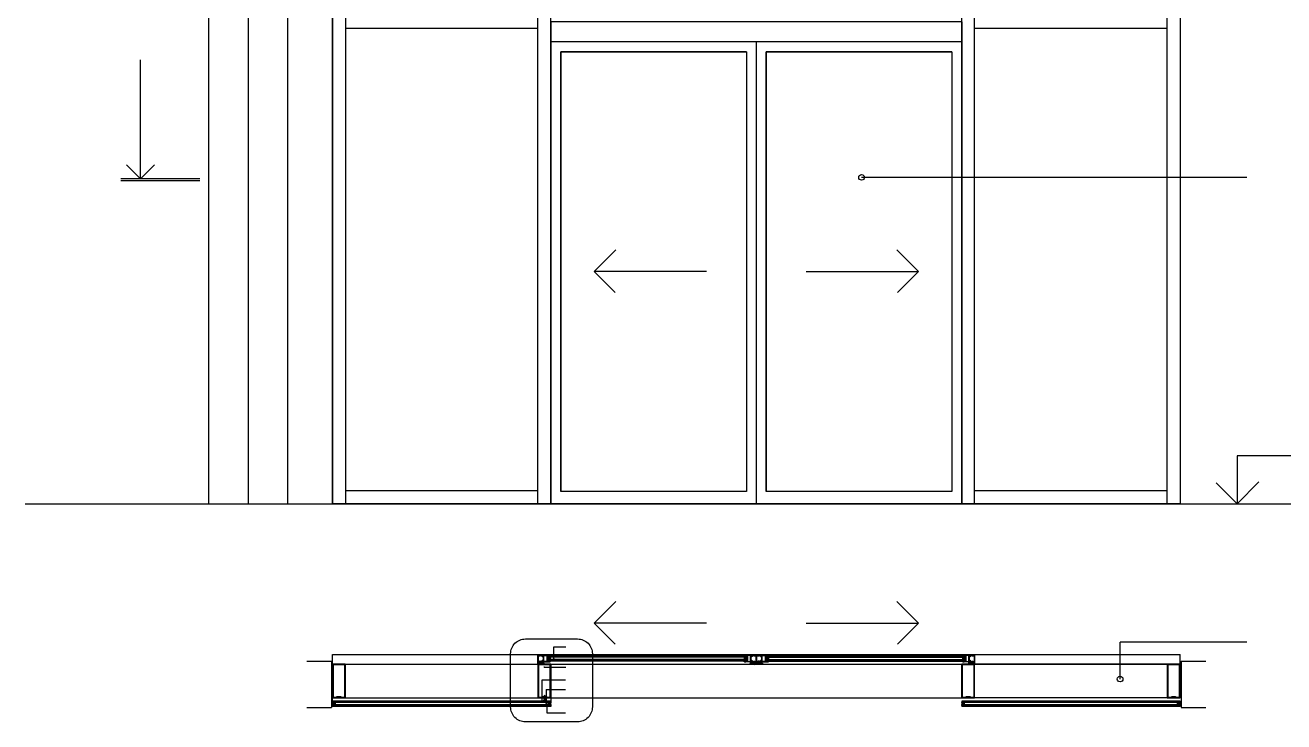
# Model space of a CAD drawing. Header units: metres. Extents: x 28.6 to 43.7, y -25.5 to -16.5.
# Drawn here: x 28.6 to 34.95, y -25.52 to -22 of the extents above; entities that cross this region are included whole.
import ezdxf

# ---------------------------------------------------------------- set-up
doc = ezdxf.new("R2010")
doc.units = ezdxf.units.M
for name, color, linetype in [('0-COTAS REF', 7, 'Continuous'), ('0-TEXTO', 7, 'Continuous'), ('0-TEXTO DETALLE', 7, 'Continuous')]:
    doc.layers.add(name, color=color, linetype=linetype)

msp = doc.modelspace()

# ---------------------------------------------------------------- linework, layer by layer
at = {"color": 11}
for p, q in [((30.1482, -18.9106), (30.1482, -24.4206)), ((31.2507, -21.9881), (31.2507, -24.4206)), ((33.3257, -21.9881), (33.3257, -24.4206)), ((31.2359, -25.1896), (31.2354, -25.1901)), ((31.2354, -25.1901), (31.2354, -25.1921)), ((31.2359, -25.1926), (31.2354, -25.1921)), ((31.2359, -25.1926), (31.2354, -25.1931)), ((31.2354, -25.1931), (31.2354, -25.1951)), ((31.2359, -25.1956), (31.2354, -25.1951)), ((31.2359, -25.1956), (31.2354, -25.1951)), ((31.2359, -25.2076), (31.2354, -25.2081)), ((31.2359, -25.2076), (31.2354, -25.2081)), ((31.2354, -25.2081), (31.2354, -25.2111)), ((31.2359, -25.2116), (31.2354, -25.2111)), ((31.2359, -25.2116), (31.2354, -25.2121)), ((31.2354, -25.2121), (31.2354, -25.2151)), ((31.2359, -25.2156), (31.2354, -25.2151)), ((32.2379, -25.1896), (31.2359, -25.1896)), ((32.2379, -25.1926), (31.2359, -25.1926)), ((32.2379, -25.1956), (31.2359, -25.1956)), ((32.2379, -25.2076), (31.2359, -25.2076)), ((32.2379, -25.2116), (31.2359, -25.2116)), ((32.2379, -25.2156), (31.2359, -25.2156)), ((32.2379, -25.1896), (32.2384, -25.1901)), ((32.2379, -25.1926), (32.2384, -25.1921)), ((32.2379, -25.1926), (32.2384, -25.1931)), ((32.2379, -25.1956), (32.2384, -25.1951)), ((32.2379, -25.1956), (32.2384, -25.1951)), ((32.2379, -25.2076), (32.2384, -25.2081)), ((32.2379, -25.2076), (32.2384, -25.2081)), ((32.2379, -25.2116), (32.2384, -25.2111)), ((32.2379, -25.2116), (32.2384, -25.2121)), ((32.2379, -25.2156), (32.2384, -25.2151)), ((32.2384, -25.1901), (32.2384, -25.1921)), ((32.2384, -25.1931), (32.2384, -25.1951)), ((32.2384, -25.2081), (32.2384, -25.2111)), ((32.2384, -25.2121), (32.2384, -25.2151)), ((32.3384, -25.1896), (32.3379, -25.1901)), ((32.3379, -25.1901), (32.3379, -25.1921)), ((32.3384, -25.1926), (32.3379, -25.1921)), ((32.3384, -25.1926), (32.3379, -25.1931)), ((32.3379, -25.1931), (32.3379, -25.1951)), ((32.3384, -25.1956), (32.3379, -25.1951)), ((32.3384, -25.1956), (32.3379, -25.1951)), ((32.3384, -25.2076), (32.3379, -25.2081)), ((32.3384, -25.2076), (32.3379, -25.2081)), ((32.3379, -25.2081), (32.3379, -25.2111)), ((32.3384, -25.2116), (32.3379, -25.2111)), ((32.3384, -25.2116), (32.3379, -25.2121)), ((32.3379, -25.2121), (32.3379, -25.2151)), ((32.3384, -25.2156), (32.3379, -25.2151)), ((32.3384, -25.1896), (33.3404, -25.1896)), ((32.3384, -25.1926), (33.3404, -25.1926)), ((32.3384, -25.1956), (33.3404, -25.1956)), ((32.3384, -25.2076), (33.3404, -25.2076)), ((32.3384, -25.2116), (33.3404, -25.2116)), ((32.3384, -25.2156), (33.3404, -25.2156)), ((33.3404, -25.1896), (33.3409, -25.1901)), ((33.3404, -25.1926), (33.3409, -25.1921)), ((33.3404, -25.1926), (33.3409, -25.1931)), ((33.3404, -25.1956), (33.3409, -25.1951)), ((33.3404, -25.1956), (33.3409, -25.1951)), ((33.3404, -25.2076), (33.3409, -25.2081)), ((33.3404, -25.2076), (33.3409, -25.2081)), ((33.3404, -25.2116), (33.3409, -25.2111)), ((33.3404, -25.2116), (33.3409, -25.2121)), ((33.3404, -25.2156), (33.3409, -25.2151)), ((33.3409, -25.1901), (33.3409, -25.1921)), ((33.3409, -25.1931), (33.3409, -25.1951)), ((33.3409, -25.2081), (33.3409, -25.2111)), ((33.3409, -25.2121), (33.3409, -25.2151)), ((30.1488, -25.4185), (30.1483, -25.419)), ((30.1483, -25.419), (30.1483, -25.421)), ((30.1488, -25.4215), (30.1483, -25.421)), ((30.1488, -25.4215), (30.1483, -25.422)), ((30.1483, -25.422), (30.1483, -25.424)), ((31.2502, -25.4185), (30.1488, -25.4185)), ((31.2502, -25.4215), (30.1488, -25.4215)), ((31.2502, -25.4185), (31.2507, -25.419)), ((31.2502, -25.4215), (31.2507, -25.421)), ((31.2502, -25.4215), (31.2507, -25.422)), ((31.2507, -25.419), (31.2507, -25.421)), ((31.2507, -25.422), (31.2507, -25.424)), ((33.3263, -25.4185), (33.3258, -25.419)), ((33.3258, -25.419), (33.3258, -25.421)), ((33.3263, -25.4215), (33.3258, -25.421)), ((33.3263, -25.4215), (33.3258, -25.422)), ((33.3258, -25.422), (33.3258, -25.424)), ((34.4277, -25.4185), (33.3263, -25.4185)), ((34.4277, -25.4215), (33.3263, -25.4215)), ((34.4277, -25.4185), (34.4282, -25.419)), ((34.4277, -25.4215), (34.4282, -25.421)), ((34.4277, -25.4215), (34.4282, -25.422)), ((34.4282, -25.419), (34.4282, -25.421)), ((34.4282, -25.422), (34.4282, -25.424)), ((30.1488, -25.4245), (30.1483, -25.424)), ((30.1488, -25.4245), (30.1483, -25.424)), ((30.1488, -25.4365), (30.1483, -25.437)), ((30.1488, -25.4365), (30.1483, -25.437)), ((30.1483, -25.437), (30.1483, -25.44)), ((30.1488, -25.4405), (30.1483, -25.44)), ((30.1488, -25.4405), (30.1483, -25.441)), ((30.1483, -25.441), (30.1483, -25.444)), ((30.1488, -25.4445), (30.1483, -25.444)), ((31.2502, -25.4245), (30.1488, -25.4245)), ((31.2502, -25.4365), (30.1488, -25.4365)), ((31.2502, -25.4405), (30.1488, -25.4405)), ((31.2502, -25.4445), (30.1488, -25.4445)), ((31.2502, -25.4245), (31.2507, -25.424)), ((31.2502, -25.4245), (31.2507, -25.424)), ((31.2502, -25.4245), (31.2507, -25.424)), ((31.2502, -25.4365), (31.2507, -25.437)), ((31.2502, -25.4405), (31.2507, -25.44)), ((31.2502, -25.4405), (31.2507, -25.441)), ((31.2502, -25.4445), (31.2507, -25.444)), ((31.2507, -25.437), (31.2507, -25.44)), ((31.2507, -25.441), (31.2507, -25.444)), ((33.3263, -25.4245), (33.3258, -25.424)), ((33.3263, -25.4365), (33.3258, -25.437)), ((33.3263, -25.4365), (33.3258, -25.437)), ((33.3258, -25.437), (33.3258, -25.44)), ((33.3263, -25.4405), (33.3258, -25.44)), ((33.3263, -25.4405), (33.3258, -25.441)), ((33.3258, -25.441), (33.3258, -25.444)), ((33.3263, -25.4445), (33.3258, -25.444)), ((34.4279, -25.4245), (33.3263, -25.4245)), ((34.4277, -25.4365), (33.3263, -25.4365)), ((34.4277, -25.4405), (33.3263, -25.4405)), ((34.4277, -25.4445), (33.3263, -25.4445)), ((34.4277, -25.4365), (34.4282, -25.437)), ((34.4277, -25.4405), (34.4282, -25.44)), ((34.4277, -25.4405), (34.4282, -25.441)), ((34.4277, -25.4445), (34.4282, -25.444)), ((34.4282, -25.437), (34.4282, -25.44)), ((34.4282, -25.441), (34.4282, -25.444))]:
    msp.add_line(p, q, dxfattribs=at)
at = {"color": 8}
for p, q in [((30.2132, -18.9106), (30.2132, -24.4206)), ((31.1857, -24.4206), (31.1857, -18.9106)), ((31.2507, -24.4206), (31.2507, -18.9106)), ((33.3257, -24.4206), (33.3257, -18.9106)), ((33.3907, -24.4206), (33.3907, -18.9106)), ((34.3632, -24.4206), (34.3632, -18.9106)), ((31.1857, -22.0206), (30.2132, -22.0206)), ((34.3632, -22.0206), (33.3907, -22.0206)), ((33.3257, -22.0886), (31.2507, -22.0886)), ((32.2882, -22.0886), (32.2882, -24.4206)), ((31.3006, -22.1386), (31.3006, -24.3587)), ((32.2382, -22.1386), (31.3006, -22.1386)), ((32.2382, -22.1386), (32.2382, -24.3587)), ((33.2757, -22.1386), (32.3381, -22.1386)), ((32.3381, -22.1386), (32.3381, -24.3587)), ((33.2757, -22.1386), (33.2757, -24.3587)), ((31.1857, -24.3556), (30.2132, -24.3556)), ((32.2382, -24.3587), (31.3006, -24.3587)), ((33.2757, -24.3587), (32.3381, -24.3587)), ((34.3632, -24.3556), (33.3907, -24.3556)), ((30.1482, -25.2323), (30.1482, -25.1829)), ((30.1482, -25.2313), (33.3267, -25.2313)), ((31.2145, -25.2273), (31.2145, -25.2203)), ((31.2417, -25.1966), (31.2417, -25.1956)), ((31.2417, -25.2066), (31.2417, -25.2076)), ((31.2467, -25.1956), (31.2467, -25.2076)), ((32.2271, -25.1956), (32.2271, -25.2076)), ((32.2321, -25.1966), (32.2321, -25.1956)), ((32.2321, -25.2066), (32.2321, -25.2076)), ((32.2593, -25.2273), (32.2593, -25.2203)), ((32.317, -25.2273), (32.317, -25.2203)), ((32.3442, -25.1966), (32.3442, -25.1956)), ((32.3442, -25.2066), (32.3442, -25.2076)), ((32.3492, -25.1956), (32.3492, -25.2076)), ((33.3296, -25.1956), (33.3296, -25.2076)), ((33.3346, -25.1966), (33.3346, -25.1956)), ((33.3346, -25.2066), (33.3346, -25.2076)), ((33.3618, -25.2273), (33.3618, -25.2203)), ((34.3642, -25.2313), (33.3897, -25.2313)), ((34.4282, -25.2323), (34.4282, -25.1829)), ((30.1482, -25.4013), (33.3261, -25.4013)), ((30.156, -25.4255), (30.156, -25.4245)), ((30.156, -25.4355), (30.156, -25.4365)), ((30.161, -25.4245), (30.161, -25.4365)), ((31.238, -25.4365), (31.238, -25.4245)), ((31.243, -25.4255), (31.243, -25.4245)), ((31.243, -25.4355), (31.243, -25.4365)), ((33.3335, -25.4255), (33.3335, -25.4245)), ((33.3335, -25.4355), (33.3335, -25.4365)), ((33.3385, -25.4245), (33.3385, -25.4365)), ((34.4155, -25.4365), (34.4155, -25.4245)), ((34.4205, -25.4255), (34.4205, -25.4245)), ((34.4205, -25.4355), (34.4205, -25.4365)), ((34.4277, -25.4245), (34.4282, -25.424)), ((34.4277, -25.4245), (34.4282, -25.424)), ((34.4277, -25.4245), (34.4282, -25.424)), ((34.4277, -25.4365), (34.4282, -25.437)), ((34.4277, -25.4365), (34.4282, -25.437))]:
    msp.add_line(p, q, dxfattribs=at)
at = {"color": 4}
for p, q in [((28.5963, -24.4206), (38.4717, -24.4206)), ((30.0183, -25.2151), (30.1432, -25.2151)), ((30.1432, -25.2151), (30.1432, -25.4499)), ((34.4332, -25.2151), (34.4332, -25.4499)), ((34.4332, -25.2151), (34.558, -25.2151)), ((30.0183, -25.4499), (30.1432, -25.4499)), ((34.4332, -25.4499), (34.558, -25.4499))]:
    msp.add_line(p, q, dxfattribs=at)
at = {"color": 8, "linetype": 'CONTINUOUS', "ltscale": 100}
msp.add_line((30.1482, -25.1829), (34.4282, -25.1829), dxfattribs=at)
at = {"color": 0}
for p, q in [((31.1948, -25.2274), (31.1921, -25.2335)), ((31.193, -25.2335), (31.1951, -25.2274)), ((31.194, -25.2335), (31.1954, -25.2274)), ((31.1949, -25.2335), (31.1954, -25.2274)), ((31.1952, -25.2335), (31.1958, -25.2274)), ((31.1955, -25.2335), (31.1961, -25.2274)), ((31.1959, -25.2335), (31.1965, -25.2274)), ((31.1964, -25.2335), (31.197, -25.2274)), ((31.1969, -25.2335), (31.1975, -25.2274)), ((31.1973, -25.2335), (31.1979, -25.2274)), ((31.1977, -25.2335), (31.1983, -25.2274)), ((31.1982, -25.2335), (31.1987, -25.2274)), ((31.1985, -25.2335), (31.1991, -25.2274)), ((31.1988, -25.2335), (31.1994, -25.2274)), ((31.199, -25.2335), (31.1996, -25.2274)), ((31.1995, -25.2335), (31.1995, -25.2274)), ((31.1997, -25.2335), (31.1997, -25.2274)), ((31.1998, -25.2335), (31.1998, -25.2274)), ((31.2004, -25.2335), (31.1998, -25.2274)), ((31.2, -25.2335), (31.1999, -25.2274)), ((31.2006, -25.2335), (31.2001, -25.2274)), ((31.2009, -25.2335), (31.2004, -25.2274)), ((31.2013, -25.2335), (31.2007, -25.2274)), ((31.2017, -25.2335), (31.2011, -25.2274)), ((31.2021, -25.2335), (31.2015, -25.2274)), ((31.2026, -25.2335), (31.202, -25.2274)), ((31.203, -25.2335), (31.2025, -25.2274)), ((31.2035, -25.2335), (31.203, -25.2274)), ((31.2039, -25.2335), (31.2034, -25.2274)), ((31.2043, -25.2335), (31.2037, -25.2274)), ((31.2055, -25.2335), (31.204, -25.2274)), ((31.2046, -25.2335), (31.204, -25.2274)), ((31.2064, -25.2335), (31.2043, -25.2274)), ((31.2046, -25.2274), (31.2074, -25.2335)), ((32.2693, -25.2274), (32.2665, -25.2335)), ((32.2675, -25.2335), (32.2695, -25.2274)), ((32.2684, -25.2335), (32.2699, -25.2274)), ((32.2693, -25.2335), (32.2699, -25.2274)), ((32.2696, -25.2335), (32.2702, -25.2274)), ((32.27, -25.2335), (32.2705, -25.2274)), ((32.2704, -25.2335), (32.2709, -25.2274)), ((32.2708, -25.2335), (32.2714, -25.2274)), ((32.2713, -25.2335), (32.2719, -25.2274)), ((32.2718, -25.2335), (32.2724, -25.2274)), ((32.2722, -25.2335), (32.2728, -25.2274)), ((32.2726, -25.2335), (32.2732, -25.2274)), ((32.273, -25.2335), (32.2735, -25.2274)), ((32.2733, -25.2335), (32.2738, -25.2274)), ((32.2735, -25.2335), (32.2741, -25.2274)), ((32.2739, -25.2335), (32.274, -25.2274)), ((32.2741, -25.2335), (32.2741, -25.2274)), ((32.2742, -25.2335), (32.2742, -25.2274)), ((32.2748, -25.2335), (32.2743, -25.2274)), ((32.2744, -25.2335), (32.2744, -25.2274)), ((32.2751, -25.2335), (32.2745, -25.2274)), ((32.2754, -25.2335), (32.2748, -25.2274)), ((32.2757, -25.2335), (32.2752, -25.2274)), ((32.2762, -25.2335), (32.2756, -25.2274)), ((32.2765, -25.2335), (32.276, -25.2274)), ((32.277, -25.2335), (32.2764, -25.2274)), ((32.2775, -25.2335), (32.2769, -25.2274)), ((32.278, -25.2335), (32.2774, -25.2274)), ((32.2784, -25.2335), (32.2778, -25.2274)), ((32.2787, -25.2335), (32.2781, -25.2274)), ((32.2799, -25.2335), (32.2785, -25.2274)), ((32.279, -25.2335), (32.2785, -25.2274)), ((32.2808, -25.2335), (32.2788, -25.2274)), ((32.2791, -25.2274), (32.2818, -25.2335)), ((32.2973, -25.2274), (32.2945, -25.2335)), ((32.2955, -25.2335), (32.2975, -25.2274)), ((32.2964, -25.2335), (32.2979, -25.2274)), ((32.2973, -25.2335), (32.2979, -25.2274)), ((32.2976, -25.2335), (32.2982, -25.2274)), ((32.298, -25.2335), (32.2985, -25.2274)), ((32.2984, -25.2335), (32.2989, -25.2274)), ((32.2988, -25.2335), (32.2994, -25.2274)), ((32.2993, -25.2335), (32.2999, -25.2274)), ((32.2998, -25.2335), (32.3004, -25.2274)), ((32.3002, -25.2335), (32.3008, -25.2274)), ((32.3006, -25.2335), (32.3012, -25.2274)), ((32.301, -25.2335), (32.3015, -25.2274)), ((32.3013, -25.2335), (32.3018, -25.2274)), ((32.3015, -25.2335), (32.3021, -25.2274)), ((32.3019, -25.2335), (32.302, -25.2274)), ((32.3021, -25.2335), (32.3021, -25.2274)), ((32.3022, -25.2335), (32.3022, -25.2274)), ((32.3028, -25.2335), (32.3023, -25.2274)), ((32.3024, -25.2335), (32.3024, -25.2274)), ((32.3031, -25.2335), (32.3025, -25.2274)), ((32.3034, -25.2335), (32.3028, -25.2274)), ((32.3037, -25.2335), (32.3032, -25.2274)), ((32.3042, -25.2335), (32.3036, -25.2274)), ((32.3045, -25.2335), (32.304, -25.2274)), ((32.305, -25.2335), (32.3044, -25.2274)), ((32.3055, -25.2335), (32.3049, -25.2274)), ((32.306, -25.2335), (32.3054, -25.2274)), ((32.3064, -25.2335), (32.3058, -25.2274)), ((32.3067, -25.2335), (32.3061, -25.2274)), ((32.3079, -25.2335), (32.3065, -25.2274)), ((32.307, -25.2335), (32.3065, -25.2274)), ((32.3088, -25.2335), (32.3068, -25.2274)), ((32.3071, -25.2274), (32.3098, -25.2335)), ((33.3718, -25.2274), (33.369, -25.2335)), ((33.37, -25.2335), (33.372, -25.2274)), ((33.3709, -25.2335), (33.3724, -25.2274)), ((33.3718, -25.2335), (33.3724, -25.2274)), ((33.3721, -25.2335), (33.3727, -25.2274)), ((33.3725, -25.2335), (33.373, -25.2274)), ((33.3729, -25.2335), (33.3734, -25.2274)), ((33.3733, -25.2335), (33.3739, -25.2274)), ((33.3738, -25.2335), (33.3744, -25.2274)), ((33.3743, -25.2335), (33.3749, -25.2274)), ((33.3747, -25.2335), (33.3753, -25.2274)), ((33.3751, -25.2335), (33.3757, -25.2274)), ((33.3755, -25.2335), (33.376, -25.2274)), ((33.3758, -25.2335), (33.3763, -25.2274)), ((33.376, -25.2335), (33.3766, -25.2274)), ((33.3764, -25.2335), (33.3765, -25.2274)), ((33.3766, -25.2335), (33.3766, -25.2274)), ((33.3767, -25.2335), (33.3767, -25.2274)), ((33.3773, -25.2335), (33.3768, -25.2274)), ((33.3769, -25.2335), (33.3769, -25.2274)), ((33.3776, -25.2335), (33.377, -25.2274)), ((33.3779, -25.2335), (33.3773, -25.2274)), ((33.3782, -25.2335), (33.3777, -25.2274)), ((33.3787, -25.2335), (33.3781, -25.2274)), ((33.379, -25.2335), (33.3785, -25.2274)), ((33.3795, -25.2335), (33.3789, -25.2274)), ((33.38, -25.2335), (33.3794, -25.2274)), ((33.3805, -25.2335), (33.3799, -25.2274)), ((33.3809, -25.2335), (33.3803, -25.2274)), ((33.3812, -25.2335), (33.3806, -25.2274)), ((33.3824, -25.2335), (33.381, -25.2274)), ((33.3815, -25.2335), (33.381, -25.2274)), ((33.3833, -25.2335), (33.3813, -25.2274)), ((33.3816, -25.2274), (33.3843, -25.2335))]:
    msp.add_line(p, q, dxfattribs=at)
at = {"color": 8, "linetype": 'CONTINUOUS'}
for p, q in [((32.2384, -25.2121), (31.2354, -25.2121)), ((32.3379, -25.2121), (33.3409, -25.2121)), ((31.2507, -25.4411), (30.1483, -25.4411)), ((34.4282, -25.4411), (33.3258, -25.4411))]:
    msp.add_line(p, q, dxfattribs=at)
at = {"color": 251}
for p, q in [((31.2165, -25.4117), (31.2135, -25.4137)), ((31.221, -25.3923), (31.216, -25.3952)), ((31.221, -25.3943), (31.216, -25.3972)), ((31.221, -25.3963), (31.216, -25.3992)), ((31.221, -25.3983), (31.216, -25.4012)), ((31.221, -25.4003), (31.216, -25.4032)), ((31.221, -25.4023), (31.216, -25.4052)), ((31.221, -25.4043), (31.216, -25.4072)), ((31.221, -25.4063), (31.216, -25.4092)), ((31.221, -25.4083), (31.216, -25.4112)), ((31.2185, -25.3871), (31.2165, -25.3913)), ((31.2165, -25.3913), (31.2165, -25.4117)), ((31.2205, -25.4117), (31.2165, -25.4117)), ((31.2188, -25.4137), (31.2182, -25.4137)), ((31.2182, -25.4137), (31.2182, -25.4143)), ((31.2185, -25.3871), (31.2205, -25.3913)), ((31.2188, -25.4137), (31.2188, -25.4143)), ((31.2205, -25.3913), (31.2205, -25.4117)), ((31.2205, -25.4117), (31.2235, -25.4137))]:
    msp.add_line(p, q, dxfattribs=at)
at = {"color": 11}
for points in [[(30.1477, -18.9106), (34.4282, -18.9106), (34.4282, -24.4206), (33.3257, -24.4206), (33.3257, -21.9881), (31.2507, -21.9881), (31.2507, -24.4206), (30.1482, -24.4206)], [(30.1482, -18.9106), (34.4282, -18.9106), (34.4282, -24.4206), (30.1482, -24.4206)]]:
    msp.add_lwpolyline(points, close=True, dxfattribs=at)
at = {"color": 8}
for points in [[(31.3006, -22.1386), (32.2382, -22.1386), (32.2382, -24.3587), (31.3006, -24.3587)], [(32.3381, -22.1386), (33.2757, -22.1386), (33.2757, -24.3587), (32.3381, -24.3587)], [(30.1482, -25.2313), (31.2507, -25.2313), (31.2507, -25.4173), (30.1482, -25.4173)], [(31.2467, -25.1966), (31.2467, -25.2066), (31.2417, -25.2066), (31.2387, -25.2031), (31.2387, -25.2001), (31.2417, -25.1966)], [(31.2462, -25.1971), (31.2462, -25.2061), (31.2418, -25.2061), (31.2392, -25.2028), (31.2392, -25.2003), (31.2418, -25.1971)], [(32.2271, -25.1966), (32.2271, -25.2066), (32.2321, -25.2066), (32.2351, -25.2031), (32.2351, -25.2001), (32.2321, -25.1966)], [(32.2276, -25.1971), (32.2276, -25.2061), (32.232, -25.2061), (32.2346, -25.2028), (32.2346, -25.2003), (32.232, -25.1971)], [(32.3492, -25.1966), (32.3492, -25.2066), (32.3442, -25.2066), (32.3412, -25.2031), (32.3412, -25.2001), (32.3442, -25.1966)], [(32.3487, -25.1971), (32.3487, -25.2061), (32.3443, -25.2061), (32.3417, -25.2028), (32.3417, -25.2003), (32.3443, -25.1971)], [(33.3257, -25.2313), (34.4282, -25.2313), (34.4282, -25.4013), (33.3257, -25.4013)], [(33.3296, -25.1966), (33.3296, -25.2066), (33.3346, -25.2066), (33.3376, -25.2031), (33.3376, -25.2001), (33.3346, -25.1966)], [(33.3301, -25.1971), (33.3301, -25.2061), (33.3345, -25.2061), (33.3371, -25.2028), (33.3371, -25.2003), (33.3345, -25.1971)], [(30.161, -25.4255), (30.161, -25.4355), (30.156, -25.4355), (30.153, -25.432), (30.153, -25.429), (30.156, -25.4255)], [(30.1605, -25.426), (30.1605, -25.435), (30.1562, -25.435), (30.1535, -25.4318), (30.1535, -25.4293), (30.1562, -25.426)], [(31.238, -25.4255), (31.238, -25.4355), (31.243, -25.4355), (31.246, -25.432), (31.246, -25.429), (31.243, -25.4255)], [(31.2385, -25.426), (31.2385, -25.435), (31.2429, -25.435), (31.2455, -25.4318), (31.2455, -25.4293), (31.2429, -25.426)], [(33.3385, -25.4255), (33.3385, -25.4355), (33.3335, -25.4355), (33.3305, -25.432), (33.3305, -25.429), (33.3335, -25.4255)], [(33.338, -25.426), (33.338, -25.435), (33.3337, -25.435), (33.331, -25.4318), (33.331, -25.4293), (33.3337, -25.426)], [(34.4155, -25.4255), (34.4155, -25.4355), (34.4205, -25.4355), (34.4235, -25.432), (34.4235, -25.429), (34.4205, -25.4255)], [(34.416, -25.426), (34.416, -25.435), (34.4203, -25.435), (34.423, -25.4318), (34.423, -25.4293), (34.4203, -25.426)]]:
    msp.add_lwpolyline(points, close=True, dxfattribs=at)
for points in [[(32.0365, -23.2486), (32.0365, -23.2486), (31.4698, -23.2486), (31.5758, -23.3547), (31.4698, -23.2486), (31.5794, -23.139)], [(32.5398, -23.2486), (32.5398, -23.2486), (33.1066, -23.2486), (33.0005, -23.3547), (33.1066, -23.2486), (32.997, -23.139)], [(35.1872, -24.1792), (34.7169, -24.1792), (34.7169, -24.4206), (34.6109, -24.3145), (34.7169, -24.4206), (34.8265, -24.311)], [(32.0365, -25.0243), (32.0365, -25.0243), (31.4698, -25.0243), (31.5758, -25.1303), (31.4698, -25.0243), (31.5794, -24.9147)], [(32.5398, -25.0243), (32.5398, -25.0243), (33.1066, -25.0243), (33.0005, -25.1303), (33.1066, -25.0243), (32.997, -24.9147)]]:
    msp.add_lwpolyline(points, dxfattribs=at)
at = {"color": 11}
for points in [[(30.1817, -25.4013), (30.2122, -25.4013, 0.414214), (30.2132, -25.4003), (30.2132, -25.2323, 0.414214), (30.2122, -25.2313), (30.1492, -25.2313, 0.414214), (30.1482, -25.2323), (30.1482, -25.4003, 0.414214), (30.1492, -25.4013), (30.1797, -25.4013), (30.1807, -25.4003)], [(31.2189, -25.2284), (31.2189, -25.2284, -0.414214), (31.2184, -25.2289), (31.2049, -25.2289, -0.414214), (31.2046, -25.2286), (31.2046, -25.2284), (31.2046, -25.2279, -0.414214), (31.2049, -25.2276), (31.2061, -25.2276, 0.414214), (31.2064, -25.2273), (31.2064, -25.2267, 0.414214), (31.2061, -25.2264), (31.2049, -25.2264, -0.414214), (31.2046, -25.2261), (31.2046, -25.2257, -0.414214), (31.2049, -25.2254), (31.2061, -25.2254, 0.414214), (31.2064, -25.2251), (31.2064, -25.2222, 0.414214), (31.2061, -25.2219), (31.2, -25.2219), (31.1997, -25.2216), (31.1994, -25.2219), (31.1932, -25.2219, 0.414214), (31.1929, -25.2222), (31.1929, -25.2251, 0.414214), (31.1932, -25.2254), (31.1944, -25.2254, -0.414214), (31.1947, -25.2257), (31.1947, -25.2261, -0.414214), (31.1944, -25.2264), (31.1932, -25.2264, 0.414214), (31.1929, -25.2267), (31.1929, -25.2273, 0.414214), (31.1932, -25.2276), (31.1944, -25.2276, -0.414214), (31.1947, -25.2279), (31.1947, -25.2286, -0.414214), (31.1944, -25.2289), (31.1867, -25.2289, -0.414214), (31.1857, -25.2279), (31.1857, -25.1864, -0.28969), (31.1862, -25.1855, -0.55076), (31.1867, -25.1858), (31.1867, -25.1889, -0.213422), (31.1866, -25.1892, 1.05728), (31.187, -25.1896, -0.213422), (31.1872, -25.1895), (31.1893, -25.1895, 0.315299), (31.1899, -25.1891), (31.1902, -25.1882, -1), (31.1912, -25.1886), (31.1909, -25.1894, -0.315299), (31.1893, -25.1905), (31.1872, -25.1905, 0.414214), (31.1867, -25.191), (31.1867, -25.2276, 0.414214), (31.187, -25.2279), (31.1916, -25.2279, 0.414214), (31.1919, -25.2276), (31.1919, -25.2202, -0.414214), (31.1922, -25.2199), (31.1926, -25.2199, -0.414214), (31.1929, -25.2202), (31.1929, -25.2206, 0.414214), (31.1932, -25.2209), (31.2061, -25.2209, 0.414214), (31.2064, -25.2206), (31.2064, -25.2202, -0.414214), (31.2067, -25.2199), (31.2096, -25.2199, -0.414214), (31.2099, -25.2202), (31.2099, -25.2217, -1), (31.2089, -25.2217), (31.2089, -25.2214, 0.414214), (31.2086, -25.2211), (31.2077, -25.2211, 0.414214), (31.2074, -25.2214), (31.2074, -25.2271, 0.414214), (31.2077, -25.2274), (31.2086, -25.2274, 0.414214), (31.2089, -25.2271), (31.2089, -25.2259, -1), (31.2099, -25.2259), (31.2099, -25.2273, 0.406085), (31.2103, -25.2277), (31.2184, -25.2279, -0.406289)], [(31.2192, -25.4013), (31.2497, -25.4013, 0.414214), (31.2507, -25.4003), (31.2507, -25.2323, 0.414214), (31.2497, -25.2313), (31.1867, -25.2313, 0.414214), (31.1857, -25.2323), (31.1857, -25.4003, 0.414214), (31.1867, -25.4013), (31.2172, -25.4013), (31.2182, -25.4003)], [(31.2325, -25.1875, -0.414214), (31.2328, -25.1872), (31.237, -25.1872, -0.414214), (31.2373, -25.1875), (31.2373, -25.1885, 0.414214), (31.2378, -25.189), (31.2393, -25.189, 0.414214), (31.2396, -25.1887), (31.2396, -25.1883, 0.414214), (31.2393, -25.188), (31.2385, -25.188, -0.414214), (31.2383, -25.1878), (31.2383, -25.1867, -0.414214), (31.2385, -25.1865), (31.2454, -25.1865, -0.414214), (31.2456, -25.1867), (31.2456, -25.1878, -0.414214), (31.2454, -25.188), (31.2446, -25.188, 0.414214), (31.2443, -25.1883), (31.2443, -25.1887, 0.414214), (31.2446, -25.189), (31.2464, -25.189, 0.414214), (31.2467, -25.1887), (31.2467, -25.1857, 0.414214), (31.2462, -25.1852), (31.1872, -25.1852, 0.414214), (31.1867, -25.1857), (31.1867, -25.1889, 0.414214), (31.187, -25.1892), (31.189, -25.1892, 0.414214), (31.1893, -25.1889), (31.1893, -25.1885, 0.414214), (31.189, -25.1882), (31.1881, -25.1882, -0.414214), (31.1878, -25.1879), (31.1878, -25.187, -0.414214), (31.1881, -25.1867), (31.1948, -25.1867, -0.414214), (31.1951, -25.187), (31.1951, -25.1879, -0.414214), (31.1948, -25.1882), (31.1939, -25.1882, 0.414214), (31.1936, -25.1885), (31.1936, -25.1889, 0.414214), (31.1939, -25.1892), (31.1973, -25.1892, 0.414214), (31.1976, -25.1889), (31.1976, -25.1887, 0.414214), (31.1973, -25.1884), (31.1964, -25.1884, -0.414214), (31.1961, -25.1881), (31.1961, -25.1872, -0.414214), (31.1964, -25.1869), (31.2031, -25.1869, -0.414214), (31.2034, -25.1872), (31.2034, -25.1881, -0.414214), (31.2031, -25.1884), (31.2022, -25.1884, 0.414214), (31.2019, -25.1887), (31.2019, -25.1889, 0.414214), (31.2022, -25.1892), (31.2039, -25.1892, 0.414214), (31.2044, -25.1887), (31.2044, -25.1877, -0.414214), (31.2049, -25.1872), (31.2117, -25.1872, -0.414214), (31.2127, -25.1882), (31.2127, -25.1886, -0.414214), (31.2117, -25.1896), (31.2092, -25.1896, 0.414214), (31.2082, -25.1906), (31.2082, -25.1932, 0.414214), (31.2087, -25.1937), (31.2092, -25.1937, 0.414214), (31.2097, -25.1932), (31.2097, -25.1914, -0.414214), (31.21, -25.1911), (31.2124, -25.1911, -0.414214), (31.2127, -25.1914), (31.2127, -25.2034, 0.267949), (31.2128, -25.2036, -0.57735), (31.2128, -25.2041, 0.267949), (31.2127, -25.2044), (31.2127, -25.2137, -0.414214), (31.2124, -25.214), (31.21, -25.214, -0.414214), (31.2097, -25.2137), (31.2097, -25.2119, 0.414214), (31.2092, -25.2114), (31.2087, -25.2114, 0.414214), (31.2082, -25.2119), (31.2082, -25.2145, 0.414214), (31.2092, -25.2155), (31.2117, -25.2155, -0.414214), (31.2127, -25.2165), (31.2127, -25.2169, -0.414214), (31.2117, -25.2179), (31.2049, -25.2179, -0.414214), (31.2044, -25.2174), (31.2044, -25.2164, 0.414214), (31.2039, -25.2159), (31.2022, -25.2159, 0.414214), (31.2019, -25.2162), (31.2019, -25.2164, 0.414214), (31.2022, -25.2167), (31.2031, -25.2167, -0.414214), (31.2034, -25.217), (31.2034, -25.2178, -0.414214), (31.2031, -25.2181), (31.1964, -25.2181, -0.414214), (31.1961, -25.2178), (31.1961, -25.217, -0.414214), (31.1964, -25.2167), (31.1973, -25.2167, 0.414214), (31.1976, -25.2164), (31.1976, -25.2162, 0.414214), (31.1973, -25.2159), (31.1939, -25.2159, 0.414214), (31.1936, -25.2162), (31.1936, -25.2166, 0.414214), (31.1939, -25.2169), (31.1948, -25.2169, -0.414214), (31.1951, -25.2172), (31.1951, -25.218, -0.414214), (31.1948, -25.2183), (31.1881, -25.2183, -0.414214), (31.1878, -25.218), (31.1878, -25.2172, -0.414214), (31.1881, -25.2169), (31.189, -25.2169, 0.414214), (31.1893, -25.2166), (31.1893, -25.2162, 0.414214), (31.189, -25.2159), (31.187, -25.2159, 0.414214), (31.1867, -25.2162), (31.1867, -25.2194, 0.414214), (31.1872, -25.2199), (31.2462, -25.2199, 0.414214), (31.2467, -25.2194), (31.2467, -25.2164, 0.414214), (31.2464, -25.2161), (31.2446, -25.2161, 0.414214), (31.2443, -25.2164), (31.2443, -25.2168, 0.414214), (31.2446, -25.2171), (31.2454, -25.2171, -0.414214), (31.2456, -25.2173), (31.2456, -25.2183, -0.414214), (31.2454, -25.2185), (31.2385, -25.2185, -0.414214), (31.2383, -25.2183), (31.2383, -25.2173, -0.414214), (31.2385, -25.2171), (31.2393, -25.2171, 0.414214), (31.2396, -25.2168), (31.2396, -25.2164, 0.414214), (31.2393, -25.2161), (31.2378, -25.2161, 0.414214), (31.2373, -25.2166), (31.2373, -25.2176, -0.414214), (31.237, -25.2179), (31.2328, -25.2179, -0.414214), (31.2325, -25.2176)], [(31.2147, -25.1875, -0.414214), (31.215, -25.1872), (31.2304, -25.1872, -0.414214), (31.2307, -25.1875), (31.2307, -25.2176, -0.414214), (31.2304, -25.2179), (31.215, -25.2179, -0.414214), (31.2147, -25.2176)], [(32.2414, -25.1875, 0.414214), (32.2411, -25.1872), (32.2369, -25.1872, 0.414214), (32.2366, -25.1875), (32.2366, -25.1885, -0.414214), (32.2361, -25.189), (32.2346, -25.189, -0.414214), (32.2343, -25.1887), (32.2343, -25.1883, -0.414214), (32.2346, -25.188), (32.2354, -25.188, 0.414214), (32.2356, -25.1878), (32.2356, -25.1867, 0.414214), (32.2354, -25.1865), (32.2285, -25.1865, 0.414214), (32.2283, -25.1867), (32.2283, -25.1878, 0.414214), (32.2285, -25.188), (32.2293, -25.188, -0.414214), (32.2296, -25.1883), (32.2296, -25.1887, -0.414214), (32.2293, -25.189), (32.2275, -25.189, -0.414214), (32.2272, -25.1887), (32.2272, -25.1857, -0.414214), (32.2277, -25.1852), (32.2867, -25.1852, -0.414214), (32.2872, -25.1857), (32.2872, -25.1889, -0.414214), (32.2869, -25.1892), (32.2849, -25.1892, -0.414214), (32.2846, -25.1889), (32.2846, -25.1885, -0.414214), (32.2849, -25.1882), (32.2858, -25.1882, 0.414214), (32.2861, -25.1879), (32.2861, -25.187, 0.414214), (32.2858, -25.1867), (32.2791, -25.1867, 0.414214), (32.2788, -25.187), (32.2788, -25.1879, 0.414214), (32.2791, -25.1882), (32.28, -25.1882, -0.414214), (32.2803, -25.1885), (32.2803, -25.1889, -0.414214), (32.28, -25.1892), (32.2766, -25.1892, -0.414214), (32.2763, -25.1889), (32.2763, -25.1887, -0.414214), (32.2766, -25.1884), (32.2775, -25.1884, 0.414214), (32.2778, -25.1881), (32.2778, -25.1872, 0.414214), (32.2775, -25.1869), (32.2708, -25.1869, 0.414214), (32.2705, -25.1872), (32.2705, -25.1881, 0.414214), (32.2708, -25.1884), (32.2717, -25.1884, -0.414214), (32.272, -25.1887), (32.272, -25.1889, -0.414214), (32.2717, -25.1892), (32.27, -25.1892, -0.414214), (32.2695, -25.1887), (32.2695, -25.1877, 0.414214), (32.269, -25.1872), (32.2622, -25.1872, 0.414214), (32.2612, -25.1882), (32.2612, -25.1886, 0.414214), (32.2622, -25.1896), (32.2647, -25.1896, -0.414214), (32.2657, -25.1906), (32.2657, -25.1932, -0.414214), (32.2652, -25.1937), (32.2647, -25.1937, -0.414214), (32.2642, -25.1932), (32.2642, -25.1914, 0.414214), (32.2639, -25.1911), (32.2615, -25.1911, 0.414214), (32.2612, -25.1914), (32.2612, -25.2034, -0.267949), (32.261, -25.2036, 0.57735), (32.261, -25.2041, -0.267949), (32.2612, -25.2044), (32.2612, -25.2137, 0.414214), (32.2615, -25.214), (32.2639, -25.214, 0.414214), (32.2642, -25.2137), (32.2642, -25.2119, -0.414214), (32.2647, -25.2114), (32.2652, -25.2114, -0.414214), (32.2657, -25.2119), (32.2657, -25.2145, -0.414214), (32.2647, -25.2155), (32.2622, -25.2155, 0.414214), (32.2612, -25.2165), (32.2612, -25.2169, 0.414214), (32.2622, -25.2179), (32.269, -25.2179, 0.414214), (32.2695, -25.2174), (32.2695, -25.2164, -0.414214), (32.27, -25.2159), (32.2717, -25.2159, -0.414214), (32.272, -25.2162), (32.272, -25.2164, -0.414214), (32.2717, -25.2167), (32.2708, -25.2167, 0.414214), (32.2705, -25.217), (32.2705, -25.2178, 0.414214), (32.2708, -25.2181), (32.2775, -25.2181, 0.414214), (32.2778, -25.2178), (32.2778, -25.217, 0.414214), (32.2775, -25.2167), (32.2766, -25.2167, -0.414214), (32.2763, -25.2164), (32.2763, -25.2162, -0.414214), (32.2766, -25.2159), (32.28, -25.2159, -0.414214), (32.2803, -25.2162), (32.2803, -25.2166, -0.414214), (32.28, -25.2169), (32.2791, -25.2169, 0.414214), (32.2788, -25.2172), (32.2788, -25.218, 0.414214), (32.2791, -25.2183), (32.2858, -25.2183, 0.414214), (32.2861, -25.218), (32.2861, -25.2172, 0.414214), (32.2858, -25.2169), (32.2849, -25.2169, -0.414214), (32.2846, -25.2166), (32.2846, -25.2162, -0.414214), (32.2849, -25.2159), (32.2869, -25.2159, -0.414214), (32.2872, -25.2162), (32.2872, -25.2194, -0.414214), (32.2867, -25.2199), (32.2277, -25.2199, -0.414214), (32.2272, -25.2194), (32.2272, -25.2164, -0.414214), (32.2275, -25.2161), (32.2293, -25.2161, -0.414214), (32.2296, -25.2164), (32.2296, -25.2168, -0.414214), (32.2293, -25.2171), (32.2285, -25.2171, 0.414214), (32.2283, -25.2173), (32.2283, -25.2183, 0.414214), (32.2285, -25.2185), (32.2354, -25.2185, 0.414214), (32.2356, -25.2183), (32.2356, -25.2173, 0.414214), (32.2354, -25.2171), (32.2346, -25.2171, -0.414214), (32.2343, -25.2168), (32.2343, -25.2164, -0.414214), (32.2346, -25.2161), (32.2361, -25.2161, -0.414214), (32.2366, -25.2166), (32.2366, -25.2176, 0.414214), (32.2369, -25.2179), (32.2411, -25.2179, 0.414214), (32.2414, -25.2176)], [(32.2592, -25.1875, 0.414214), (32.2589, -25.1872), (32.2435, -25.1872, 0.414214), (32.2432, -25.1875), (32.2432, -25.2176, 0.414214), (32.2435, -25.2179), (32.2589, -25.2179, 0.414214), (32.2592, -25.2176)], [(32.2549, -25.2284), (32.2549, -25.2284, 0.414214), (32.2554, -25.2289), (32.2689, -25.2289, 0.414214), (32.2692, -25.2286), (32.2692, -25.2284), (32.2692, -25.2279, 0.414214), (32.2689, -25.2276), (32.2677, -25.2276, -0.414214), (32.2674, -25.2273), (32.2674, -25.2267, -0.414214), (32.2677, -25.2264), (32.2689, -25.2264, 0.414214), (32.2692, -25.2261), (32.2692, -25.2257, 0.414214), (32.2689, -25.2254), (32.2677, -25.2254, -0.414214), (32.2674, -25.2251), (32.2674, -25.2222, -0.414214), (32.2677, -25.2219), (32.2739, -25.2219), (32.2742, -25.2216), (32.2745, -25.2219), (32.2806, -25.2219, -0.414214), (32.2809, -25.2222), (32.2809, -25.2251, -0.414214), (32.2806, -25.2254), (32.2794, -25.2254, 0.414214), (32.2791, -25.2257), (32.2791, -25.2261, 0.414214), (32.2794, -25.2264), (32.2806, -25.2264, -0.414214), (32.2809, -25.2267), (32.2809, -25.2273, -0.414214), (32.2806, -25.2276), (32.2794, -25.2276, 0.414214), (32.2791, -25.2279), (32.2791, -25.2286, 0.414214), (32.2794, -25.2289), (32.2872, -25.2289, 0.414214), (32.2882, -25.2279), (32.2882, -25.1864, 0.28969), (32.2876, -25.1855, 0.55076), (32.2872, -25.1858), (32.2872, -25.1889, 0.213422), (32.2873, -25.1892, -1.05728), (32.2868, -25.1896, 0.213422), (32.2866, -25.1895), (32.2845, -25.1895, -0.315299), (32.2839, -25.1891), (32.2836, -25.1882, 1), (32.2827, -25.1886), (32.283, -25.1894, 0.315299), (32.2845, -25.1905), (32.2867, -25.1905, -0.414214), (32.2872, -25.191), (32.2872, -25.2276, -0.414214), (32.2869, -25.2279), (32.2822, -25.2279, -0.414214), (32.2819, -25.2276), (32.2819, -25.2202, 0.414214), (32.2816, -25.2199), (32.2812, -25.2199, 0.414214), (32.2809, -25.2202), (32.2809, -25.2206, -0.414214), (32.2806, -25.2209), (32.2677, -25.2209, -0.414214), (32.2674, -25.2206), (32.2674, -25.2202, 0.414214), (32.2671, -25.2199), (32.2642, -25.2199, 0.414214), (32.2639, -25.2202), (32.2639, -25.2217, 1), (32.2649, -25.2217), (32.2649, -25.2214, -0.414214), (32.2652, -25.2211), (32.2661, -25.2211, -0.414214), (32.2664, -25.2214), (32.2664, -25.2271, -0.414214), (32.2661, -25.2274), (32.2652, -25.2274, -0.414214), (32.2649, -25.2271), (32.2649, -25.2259, 1), (32.2639, -25.2259), (32.2639, -25.2273, -0.406085), (32.2635, -25.2277), (32.2554, -25.2279, 0.406289)], [(32.3214, -25.2284), (32.3214, -25.2284, -0.414214), (32.3209, -25.2289), (32.3074, -25.2289, -0.414214), (32.3071, -25.2286), (32.3071, -25.2284), (32.3071, -25.2279, -0.414214), (32.3074, -25.2276), (32.3086, -25.2276, 0.414214), (32.3089, -25.2273), (32.3089, -25.2267, 0.414214), (32.3086, -25.2264), (32.3074, -25.2264, -0.414214), (32.3071, -25.2261), (32.3071, -25.2257, -0.414214), (32.3074, -25.2254), (32.3086, -25.2254, 0.414214), (32.3089, -25.2251), (32.3089, -25.2222, 0.414214), (32.3086, -25.2219), (32.3025, -25.2219), (32.3022, -25.2216), (32.3019, -25.2219), (32.2957, -25.2219, 0.414214), (32.2954, -25.2222), (32.2954, -25.2251, 0.414214), (32.2957, -25.2254), (32.2969, -25.2254, -0.414214), (32.2972, -25.2257), (32.2972, -25.2261, -0.414214), (32.2969, -25.2264), (32.2957, -25.2264, 0.414214), (32.2954, -25.2267), (32.2954, -25.2273, 0.414214), (32.2957, -25.2276), (32.2969, -25.2276, -0.414214), (32.2972, -25.2279), (32.2972, -25.2286, -0.414214), (32.2969, -25.2289), (32.2892, -25.2289, -0.414214), (32.2882, -25.2279), (32.2882, -25.1864, -0.28969), (32.2887, -25.1855, -0.55076), (32.2892, -25.1858), (32.2892, -25.1889, -0.213422), (32.2891, -25.1892, 1.05728), (32.2895, -25.1896, -0.213422), (32.2897, -25.1895), (32.2918, -25.1895, 0.315299), (32.2924, -25.1891), (32.2927, -25.1882, -1), (32.2937, -25.1886), (32.2934, -25.1894, -0.315299), (32.2918, -25.1905), (32.2897, -25.1905, 0.414214), (32.2892, -25.191), (32.2892, -25.2276, 0.414214), (32.2895, -25.2279), (32.2941, -25.2279, 0.414214), (32.2944, -25.2276), (32.2944, -25.2202, -0.414214), (32.2947, -25.2199), (32.2951, -25.2199, -0.414214), (32.2954, -25.2202), (32.2954, -25.2206, 0.414214), (32.2957, -25.2209), (32.3086, -25.2209, 0.414214), (32.3089, -25.2206), (32.3089, -25.2202, -0.414214), (32.3092, -25.2199), (32.3121, -25.2199, -0.414214), (32.3124, -25.2202), (32.3124, -25.2217, -1), (32.3114, -25.2217), (32.3114, -25.2214, 0.414214), (32.3111, -25.2211), (32.3102, -25.2211, 0.414214), (32.3099, -25.2214), (32.3099, -25.2271, 0.414214), (32.3102, -25.2274), (32.3111, -25.2274, 0.414214), (32.3114, -25.2271), (32.3114, -25.2259, -1), (32.3124, -25.2259), (32.3124, -25.2273, 0.406085), (32.3128, -25.2277), (32.3209, -25.2279, -0.406289)], [(32.335, -25.1875, -0.414214), (32.3353, -25.1872), (32.3395, -25.1872, -0.414214), (32.3398, -25.1875), (32.3398, -25.1885, 0.414214), (32.3403, -25.189), (32.3418, -25.189, 0.414214), (32.3421, -25.1887), (32.3421, -25.1883, 0.414214), (32.3418, -25.188), (32.341, -25.188, -0.414214), (32.3408, -25.1878), (32.3408, -25.1867, -0.414214), (32.341, -25.1865), (32.3479, -25.1865, -0.414214), (32.3481, -25.1867), (32.3481, -25.1878, -0.414214), (32.3479, -25.188), (32.3471, -25.188, 0.414214), (32.3468, -25.1883), (32.3468, -25.1887, 0.414214), (32.3471, -25.189), (32.3489, -25.189, 0.414214), (32.3492, -25.1887), (32.3492, -25.1857, 0.414214), (32.3487, -25.1852), (32.2897, -25.1852, 0.414214), (32.2892, -25.1857), (32.2892, -25.1889, 0.414214), (32.2895, -25.1892), (32.2915, -25.1892, 0.414214), (32.2918, -25.1889), (32.2918, -25.1885, 0.414214), (32.2915, -25.1882), (32.2906, -25.1882, -0.414214), (32.2903, -25.1879), (32.2903, -25.187, -0.414214), (32.2906, -25.1867), (32.2973, -25.1867, -0.414214), (32.2976, -25.187), (32.2976, -25.1879, -0.414214), (32.2973, -25.1882), (32.2964, -25.1882, 0.414214), (32.2961, -25.1885), (32.2961, -25.1889, 0.414214), (32.2964, -25.1892), (32.2998, -25.1892, 0.414214), (32.3001, -25.1889), (32.3001, -25.1887, 0.414214), (32.2998, -25.1884), (32.2989, -25.1884, -0.414214), (32.2986, -25.1881), (32.2986, -25.1872, -0.414214), (32.2989, -25.1869), (32.3056, -25.1869, -0.414214), (32.3059, -25.1872), (32.3059, -25.1881, -0.414214), (32.3056, -25.1884), (32.3047, -25.1884, 0.414214), (32.3044, -25.1887), (32.3044, -25.1889, 0.414214), (32.3047, -25.1892), (32.3064, -25.1892, 0.414214), (32.3069, -25.1887), (32.3069, -25.1877, -0.414214), (32.3074, -25.1872), (32.3142, -25.1872, -0.414214), (32.3152, -25.1882), (32.3152, -25.1886, -0.414214), (32.3142, -25.1896), (32.3117, -25.1896, 0.414214), (32.3107, -25.1906), (32.3107, -25.1932, 0.414214), (32.3112, -25.1937), (32.3117, -25.1937, 0.414214), (32.3122, -25.1932), (32.3122, -25.1914, -0.414214), (32.3125, -25.1911), (32.3149, -25.1911, -0.414214), (32.3152, -25.1914), (32.3152, -25.2034, 0.267949), (32.3153, -25.2036, -0.57735), (32.3153, -25.2041, 0.267949), (32.3152, -25.2044), (32.3152, -25.2137, -0.414214), (32.3149, -25.214), (32.3125, -25.214, -0.414214), (32.3122, -25.2137), (32.3122, -25.2119, 0.414214), (32.3117, -25.2114), (32.3112, -25.2114, 0.414214), (32.3107, -25.2119), (32.3107, -25.2145, 0.414214), (32.3117, -25.2155), (32.3142, -25.2155, -0.414214), (32.3152, -25.2165), (32.3152, -25.2169, -0.414214), (32.3142, -25.2179), (32.3074, -25.2179, -0.414214), (32.3069, -25.2174), (32.3069, -25.2164, 0.414214), (32.3064, -25.2159), (32.3047, -25.2159, 0.414214), (32.3044, -25.2162), (32.3044, -25.2164, 0.414214), (32.3047, -25.2167), (32.3056, -25.2167, -0.414214), (32.3059, -25.217), (32.3059, -25.2178, -0.414214), (32.3056, -25.2181), (32.2989, -25.2181, -0.414214), (32.2986, -25.2178), (32.2986, -25.217, -0.414214), (32.2989, -25.2167), (32.2998, -25.2167, 0.414214), (32.3001, -25.2164), (32.3001, -25.2162, 0.414214), (32.2998, -25.2159), (32.2964, -25.2159, 0.414214), (32.2961, -25.2162), (32.2961, -25.2166, 0.414214), (32.2964, -25.2169), (32.2973, -25.2169, -0.414214), (32.2976, -25.2172), (32.2976, -25.218, -0.414214), (32.2973, -25.2183), (32.2906, -25.2183, -0.414214), (32.2903, -25.218), (32.2903, -25.2172, -0.414214), (32.2906, -25.2169), (32.2915, -25.2169, 0.414214), (32.2918, -25.2166), (32.2918, -25.2162, 0.414214), (32.2915, -25.2159), (32.2895, -25.2159, 0.414214), (32.2892, -25.2162), (32.2892, -25.2194, 0.414214), (32.2897, -25.2199), (32.3487, -25.2199, 0.414214), (32.3492, -25.2194), (32.3492, -25.2164, 0.414214), (32.3489, -25.2161), (32.3471, -25.2161, 0.414214), (32.3468, -25.2164), (32.3468, -25.2168, 0.414214), (32.3471, -25.2171), (32.3479, -25.2171, -0.414214), (32.3481, -25.2173), (32.3481, -25.2183, -0.414214), (32.3479, -25.2185), (32.341, -25.2185, -0.414214), (32.3408, -25.2183), (32.3408, -25.2173, -0.414214), (32.341, -25.2171), (32.3418, -25.2171, 0.414214), (32.3421, -25.2168), (32.3421, -25.2164, 0.414214), (32.3418, -25.2161), (32.3403, -25.2161, 0.414214), (32.3398, -25.2166), (32.3398, -25.2176, -0.414214), (32.3395, -25.2179), (32.3353, -25.2179, -0.414214), (32.335, -25.2176)], [(32.3172, -25.1875, -0.414214), (32.3175, -25.1872), (32.3329, -25.1872, -0.414214), (32.3332, -25.1875), (32.3332, -25.2176, -0.414214), (32.3329, -25.2179), (32.3175, -25.2179, -0.414214), (32.3172, -25.2176)], [(33.3592, -25.4013), (33.3897, -25.4013, 0.414214), (33.3907, -25.4003), (33.3907, -25.2323, 0.414214), (33.3897, -25.2313), (33.3267, -25.2313, 0.414214), (33.3257, -25.2323), (33.3257, -25.4003, 0.414214), (33.3267, -25.4013), (33.3572, -25.4013), (33.3582, -25.4003)], [(33.3439, -25.1875, 0.414214), (33.3436, -25.1872), (33.3394, -25.1872, 0.414214), (33.3391, -25.1875), (33.3391, -25.1885, -0.414214), (33.3386, -25.189), (33.3371, -25.189, -0.414214), (33.3368, -25.1887), (33.3368, -25.1883, -0.414214), (33.3371, -25.188), (33.3379, -25.188, 0.414214), (33.3381, -25.1878), (33.3381, -25.1867, 0.414214), (33.3379, -25.1865), (33.331, -25.1865, 0.414214), (33.3308, -25.1867), (33.3308, -25.1878, 0.414214), (33.331, -25.188), (33.3318, -25.188, -0.414214), (33.3321, -25.1883), (33.3321, -25.1887, -0.414214), (33.3318, -25.189), (33.33, -25.189, -0.414214), (33.3297, -25.1887), (33.3297, -25.1857, -0.414214), (33.3302, -25.1852), (33.3892, -25.1852, -0.414214), (33.3897, -25.1857), (33.3897, -25.1889, -0.414214), (33.3894, -25.1892), (33.3874, -25.1892, -0.414214), (33.3871, -25.1889), (33.3871, -25.1885, -0.414214), (33.3874, -25.1882), (33.3883, -25.1882, 0.414214), (33.3886, -25.1879), (33.3886, -25.187, 0.414214), (33.3883, -25.1867), (33.3816, -25.1867, 0.414214), (33.3813, -25.187), (33.3813, -25.1879, 0.414214), (33.3816, -25.1882), (33.3825, -25.1882, -0.414214), (33.3828, -25.1885), (33.3828, -25.1889, -0.414214), (33.3825, -25.1892), (33.3791, -25.1892, -0.414214), (33.3788, -25.1889), (33.3788, -25.1887, -0.414214), (33.3791, -25.1884), (33.38, -25.1884, 0.414214), (33.3803, -25.1881), (33.3803, -25.1872, 0.414214), (33.38, -25.1869), (33.3733, -25.1869, 0.414214), (33.373, -25.1872), (33.373, -25.1881, 0.414214), (33.3733, -25.1884), (33.3742, -25.1884, -0.414214), (33.3745, -25.1887), (33.3745, -25.1889, -0.414214), (33.3742, -25.1892), (33.3725, -25.1892, -0.414214), (33.372, -25.1887), (33.372, -25.1877, 0.414214), (33.3715, -25.1872), (33.3647, -25.1872, 0.414214), (33.3637, -25.1882), (33.3637, -25.1886, 0.414214), (33.3647, -25.1896), (33.3672, -25.1896, -0.414214), (33.3682, -25.1906), (33.3682, -25.1932, -0.414214), (33.3677, -25.1937), (33.3672, -25.1937, -0.414214), (33.3667, -25.1932), (33.3667, -25.1914, 0.414214), (33.3664, -25.1911), (33.364, -25.1911, 0.414214), (33.3637, -25.1914), (33.3637, -25.2034, -0.267949), (33.3635, -25.2036, 0.57735), (33.3635, -25.2041, -0.267949), (33.3637, -25.2044), (33.3637, -25.2137, 0.414214), (33.364, -25.214), (33.3664, -25.214, 0.414214), (33.3667, -25.2137), (33.3667, -25.2119, -0.414214), (33.3672, -25.2114), (33.3677, -25.2114, -0.414214), (33.3682, -25.2119), (33.3682, -25.2145, -0.414214), (33.3672, -25.2155), (33.3647, -25.2155, 0.414214), (33.3637, -25.2165), (33.3637, -25.2169, 0.414214), (33.3647, -25.2179), (33.3715, -25.2179, 0.414214), (33.372, -25.2174), (33.372, -25.2164, -0.414214), (33.3725, -25.2159), (33.3742, -25.2159, -0.414214), (33.3745, -25.2162), (33.3745, -25.2164, -0.414214), (33.3742, -25.2167), (33.3733, -25.2167, 0.414214), (33.373, -25.217), (33.373, -25.2178, 0.414214), (33.3733, -25.2181), (33.38, -25.2181, 0.414214), (33.3803, -25.2178), (33.3803, -25.217, 0.414214), (33.38, -25.2167), (33.3791, -25.2167, -0.414214), (33.3788, -25.2164), (33.3788, -25.2162, -0.414214), (33.3791, -25.2159), (33.3825, -25.2159, -0.414214), (33.3828, -25.2162), (33.3828, -25.2166, -0.414214), (33.3825, -25.2169), (33.3816, -25.2169, 0.414214), (33.3813, -25.2172), (33.3813, -25.218, 0.414214), (33.3816, -25.2183), (33.3883, -25.2183, 0.414214), (33.3886, -25.218), (33.3886, -25.2172, 0.414214), (33.3883, -25.2169), (33.3874, -25.2169, -0.414214), (33.3871, -25.2166), (33.3871, -25.2162, -0.414214), (33.3874, -25.2159), (33.3894, -25.2159, -0.414214), (33.3897, -25.2162), (33.3897, -25.2194, -0.414214), (33.3892, -25.2199), (33.3302, -25.2199, -0.414214), (33.3297, -25.2194), (33.3297, -25.2164, -0.414214), (33.33, -25.2161), (33.3318, -25.2161, -0.414214), (33.3321, -25.2164), (33.3321, -25.2168, -0.414214), (33.3318, -25.2171), (33.331, -25.2171, 0.414214), (33.3308, -25.2173), (33.3308, -25.2183, 0.414214), (33.331, -25.2185), (33.3379, -25.2185, 0.414214), (33.3381, -25.2183), (33.3381, -25.2173, 0.414214), (33.3379, -25.2171), (33.3371, -25.2171, -0.414214), (33.3368, -25.2168), (33.3368, -25.2164, -0.414214), (33.3371, -25.2161), (33.3386, -25.2161, -0.414214), (33.3391, -25.2166), (33.3391, -25.2176, 0.414214), (33.3394, -25.2179), (33.3436, -25.2179, 0.414214), (33.3439, -25.2176)], [(33.3617, -25.1875, 0.414214), (33.3614, -25.1872), (33.346, -25.1872, 0.414214), (33.3457, -25.1875), (33.3457, -25.2176, 0.414214), (33.346, -25.2179), (33.3614, -25.2179, 0.414214), (33.3617, -25.2176)], [(33.3574, -25.2284), (33.3574, -25.2284, 0.414214), (33.3579, -25.2289), (33.3714, -25.2289, 0.414214), (33.3717, -25.2286), (33.3717, -25.2284), (33.3717, -25.2279, 0.414214), (33.3714, -25.2276), (33.3702, -25.2276, -0.414214), (33.3699, -25.2273), (33.3699, -25.2267, -0.414214), (33.3702, -25.2264), (33.3714, -25.2264, 0.414214), (33.3717, -25.2261), (33.3717, -25.2257, 0.414214), (33.3714, -25.2254), (33.3702, -25.2254, -0.414214), (33.3699, -25.2251), (33.3699, -25.2222, -0.414214), (33.3702, -25.2219), (33.3764, -25.2219), (33.3767, -25.2216), (33.377, -25.2219), (33.3831, -25.2219, -0.414214), (33.3834, -25.2222), (33.3834, -25.2251, -0.414214), (33.3831, -25.2254), (33.3819, -25.2254, 0.414214), (33.3816, -25.2257), (33.3816, -25.2261, 0.414214), (33.3819, -25.2264), (33.3831, -25.2264, -0.414214), (33.3834, -25.2267), (33.3834, -25.2273, -0.414214), (33.3831, -25.2276), (33.3819, -25.2276, 0.414214), (33.3816, -25.2279), (33.3816, -25.2286, 0.414214), (33.3819, -25.2289), (33.3897, -25.2289, 0.414214), (33.3907, -25.2279), (33.3907, -25.1864, 0.28969), (33.3901, -25.1855, 0.55076), (33.3897, -25.1858), (33.3897, -25.1889, 0.213422), (33.3898, -25.1892, -1.05728), (33.3893, -25.1896, 0.213422), (33.3891, -25.1895), (33.387, -25.1895, -0.315299), (33.3864, -25.1891), (33.3861, -25.1882, 1), (33.3852, -25.1886), (33.3855, -25.1894, 0.315299), (33.387, -25.1905), (33.3892, -25.1905, -0.414214), (33.3897, -25.191), (33.3897, -25.2276, -0.414214), (33.3894, -25.2279), (33.3847, -25.2279, -0.414214), (33.3844, -25.2276), (33.3844, -25.2202, 0.414214), (33.3841, -25.2199), (33.3837, -25.2199, 0.414214), (33.3834, -25.2202), (33.3834, -25.2206, -0.414214), (33.3831, -25.2209), (33.3702, -25.2209, -0.414214), (33.3699, -25.2206), (33.3699, -25.2202, 0.414214), (33.3696, -25.2199), (33.3667, -25.2199, 0.414214), (33.3664, -25.2202), (33.3664, -25.2217, 1), (33.3674, -25.2217), (33.3674, -25.2214, -0.414214), (33.3677, -25.2211), (33.3686, -25.2211, -0.414214), (33.3689, -25.2214), (33.3689, -25.2271, -0.414214), (33.3686, -25.2274), (33.3677, -25.2274, -0.414214), (33.3674, -25.2271), (33.3674, -25.2259, 1), (33.3664, -25.2259), (33.3664, -25.2273, -0.406085), (33.366, -25.2277), (33.3579, -25.2279, 0.406289)], [(34.3967, -25.4013), (34.4272, -25.4013, 0.414214), (34.4282, -25.4003), (34.4282, -25.2323, 0.414214), (34.4272, -25.2313), (34.3642, -25.2313, 0.414214), (34.3632, -25.2323), (34.3632, -25.4003, 0.414214), (34.3642, -25.4013), (34.3947, -25.4013), (34.3957, -25.4003)], [(30.1897, -25.3943, -0.414214), (30.1907, -25.3953), (30.1907, -25.3983), (30.2095, -25.3983, 0.414214), (30.2105, -25.3973), (30.2105, -25.2353, 0.414214), (30.2095, -25.2343), (30.1519, -25.2343, 0.414214), (30.1509, -25.2353), (30.1509, -25.3973, 0.414214), (30.1519, -25.3983), (30.1707, -25.3983), (30.1707, -25.3953, -0.414214), (30.1717, -25.3943)], [(31.2272, -25.3943, -0.414214), (31.2282, -25.3953), (31.2282, -25.3983), (31.247, -25.3983, 0.414214), (31.248, -25.3973), (31.248, -25.2353, 0.414214), (31.247, -25.2343), (31.1894, -25.2343, 0.414214), (31.1884, -25.2353), (31.1884, -25.3973, 0.414214), (31.1894, -25.3983), (31.2082, -25.3983), (31.2082, -25.3953, -0.414214), (31.2092, -25.3943)], [(33.3672, -25.3943, -0.414214), (33.3682, -25.3953), (33.3682, -25.3983), (33.387, -25.3983, 0.414214), (33.388, -25.3973), (33.388, -25.2353, 0.414214), (33.387, -25.2343), (33.3294, -25.2343, 0.414214), (33.3284, -25.2353), (33.3284, -25.3973, 0.414214), (33.3294, -25.3983), (33.3482, -25.3983), (33.3482, -25.3953, -0.414214), (33.3492, -25.3943)], [(34.4047, -25.3943, -0.414214), (34.4057, -25.3953), (34.4057, -25.3983), (34.4245, -25.3983, 0.414214), (34.4255, -25.3973), (34.4255, -25.2353, 0.414214), (34.4245, -25.2343), (34.3669, -25.2343, 0.414214), (34.3659, -25.2353), (34.3659, -25.3973, 0.414214), (34.3669, -25.3983), (34.3857, -25.3983), (34.3857, -25.3953, -0.414214), (34.3867, -25.3943)]]:
    msp.add_lwpolyline(points, format="xyb", close=True, dxfattribs=at)
at = {"color": 0, "extrusion": (0, 0, -1)}
for points in [[(-31.2062, -25.2265), (-31.1932, -25.2265), (-31.1932, -25.2274), (-31.2062, -25.2274)], [(-32.3087, -25.2265), (-32.2957, -25.2265), (-32.2957, -25.2274), (-32.3087, -25.2274)]]:
    msp.add_lwpolyline(points, close=True, dxfattribs=at)
at = {"color": 0}
for points in [[(32.2677, -25.2265), (32.2807, -25.2265), (32.2807, -25.2274), (32.2677, -25.2274)], [(33.3702, -25.2265), (33.3832, -25.2265), (33.3832, -25.2274), (33.3702, -25.2274)]]:
    msp.add_lwpolyline(points, close=True, dxfattribs=at)
at = {"color": 8}
for centre, start, end in [((31.2238, -25.2016), 330.92594, 29.07406), ((32.2501, -25.2016), 150.92594, 209.07406), ((32.3263, -25.2016), 330.92594, 29.07406), ((33.3526, -25.2016), 150.92594, 209.07406), ((30.1366, -25.4305), 330.92594, 29.07406), ((31.2624, -25.4305), 150.92594, 209.07406), ((33.3141, -25.4305), 330.92594, 29.07406), ((34.4399, -25.4305), 150.92594, 209.07406)]:
    msp.add_arc(centre, 0.0134, start, end, dxfattribs=at)
at = {"color": 251}
for start, end in [(-102.31233, -90.83787), (-89.16213, -77.68767)]:
    msp.add_arc((31.2185, -25.3908), 0.0234, start, end, dxfattribs=at)
at = {"layer": '0-COTAS REF'}
for p, q in [((29.5232, -24.4206), (29.5232, -18.5106)), ((29.7232, -24.4206), (29.7232, -18.5106)), ((29.9232, -24.4206), (29.9232, -18.5106))]:
    msp.add_line(p, q, dxfattribs=at)
at = {"layer": '0-TEXTO', "color": 251}
for p, q in [((29.1787, -22.7797), (29.1787, -22.1797)), ((29.1787, -22.7797), (29.108, -22.709)), ((29.2494, -22.709), (29.1787, -22.7797))]:
    msp.add_line(p, q, dxfattribs=at)
at = {"layer": '0-TEXTO', "color": 4}
for p, q in [((29.4787, -22.7797), (29.0787, -22.7797)), ((29.4787, -22.7897), (29.0787, -22.7897))]:
    msp.add_line(p, q, dxfattribs=at)
at = {"layer": '0-TEXTO', "color": 12}
for p, q in [((34.7652, -22.7727), (32.8198, -22.7727)), ((34.7652, -25.1206), (34.125, -25.1206)), ((34.125, -25.306), (34.125, -25.1206))]:
    msp.add_line(p, q, dxfattribs=at)
at = {"layer": '0-TEXTO', "linetype": 'CONTINUOUS', "ltscale": 5}
msp.add_lwpolyline([(31.1225, -25.1035), (31.3855, -25.1035, -0.414214), (31.4605, -25.1785), (31.4605, -25.4471, -0.414214), (31.3855, -25.5221), (31.1225, -25.5221, -0.414214), (31.0475, -25.4471), (31.0475, -25.1785, -0.414214)], format="xyb", close=True, dxfattribs=at)
at = {"layer": '0-TEXTO'}
for centre in [(32.8198, -22.7727), (34.125, -25.306)]:
    msp.add_circle(centre, 0.0143, dxfattribs=at)
at = {"layer": '0-TEXTO DETALLE', "color": 12}
for p, q in [((31.2658, -25.1439), (31.3261, -25.1439)), ((31.2658, -25.2009), (31.2658, -25.1439)), ((31.2176, -25.2453), (31.3261, -25.2453)), ((31.2077, -25.3099), (31.3249, -25.3099)), ((31.2077, -25.4215), (31.2077, -25.3099)), ((31.2272, -25.3586), (31.3249, -25.3586)), ((31.2272, -25.3586), (31.2272, -25.4305)), ((31.2302, -25.4405), (31.2302, -25.4774)), ((31.2302, -25.4774), (31.3249, -25.4774))]:
    msp.add_line(p, q, dxfattribs=at)
at = {"layer": '0-TEXTO DETALLE'}
for centre in [(31.2658, -25.2009), (31.2176, -25.2453), (31.2077, -25.4215), (31.2272, -25.4305), (31.2302, -25.4405)]:
    msp.add_circle(centre, 0.000897, dxfattribs=at)

doc.saveas('drawing.dxf')
